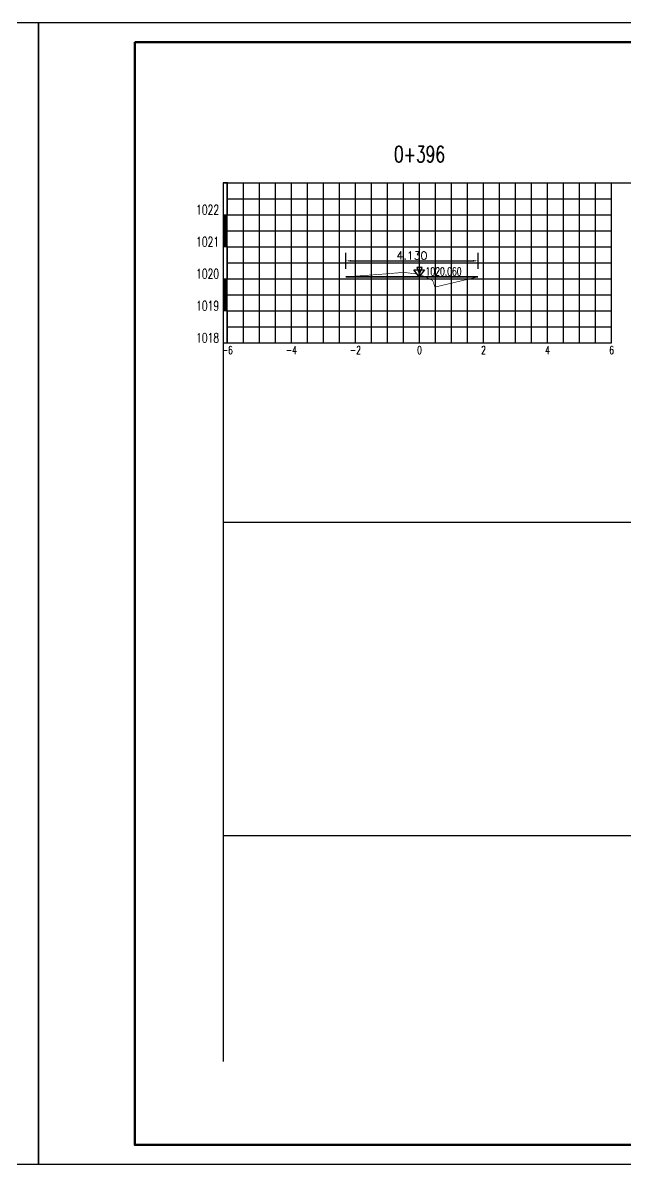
# Model space of a CAD drawing. Extents: x 695776 to 1250176, y 4443437 to 9025597.
# Drawn here: x 1152270 to 1171080, y 4482840 to 4518480 of the extents above; entities that cross this region are included whole.
import ezdxf
from ezdxf.enums import TextEntityAlignment as Align

# ---------------------------------------------------------------- set-up
doc = ezdxf.new("R2010")
doc.units = 0
doc.header["$LTSCALE"] = 0.5
doc.header["$PDSIZE"] = 0.2
doc.linetypes.add('ACAD_ISO07W100', pattern=[3.5, 0.5, -3])
doc.linetypes.add('CENTER2', pattern=[28.575, 19.05, -3.175, 3.175, -3.175])
doc.layers.get('0').update_dxf_attribs({"linetype": 'CONTINUOUS'})
doc.layers.get('Defpoints').update_dxf_attribs({"linetype": 'CONTINUOUS'})
for name, color, linetype in [('KEDU', 7, 'CONTINUOUS'), ('MIGE', 4, 'ACAD_ISO07W100'), ('MIGE1', 11, 'CONTINUOUS'), ('SANJIAO', 212, 'CONTINUOUS'), ('SHEJI', 1, 'CONTINUOUS'), ('YUANSHI', 2, 'CONTINUOUS'), ('YUANSHI1', 73, 'CONTINUOUS'), ('ZHOUXIAN', 20, 'CENTER2'), ('图框', 7, 'CONTINUOUS'), ('辅助线', 3, 'CONTINUOUS')]:
    doc.layers.add(name, color=color, linetype=linetype)
doc.styles.get("Standard").update_dxf_attribs({"font": 'rs.shx', "bigfont": 'hztxt.shx'})
doc.dimstyles.get("Standard").update_dxf_attribs({"dimtxt": 0.18, "dimasz": 0.18, "dimexe": 0.18, "dimexo": 0.0625, "dimgap": 0.09, "dimtad": 0, "dimtih": 1, "dimtoh": 1, "dimdec": 4, "dimzin": 0, "dimdsep": 46, "dimtxsty": 'Standard', "dimcen": 0.09, "dimadec": 0, "dimazin": 0, "dimtfac": 1, "dimtdec": 4, "dimtofl": 0, "dimtmove": 0, "dimatfit": 3, "dimfxl": 0, "dimtolj": 1, "dimtzin": 0, "dimarcsym": 0})

# ---------------------------------------------------------------- blocks, each defined once
blk = doc.blocks.new('zhunghao')
blk.add_lwpolyline([(0, 0), (0.33, 0.86), (-0.33, 0.86), (0, 0)])
blk = doc.blocks.new('ele_sym08')
blk.add_line((0, 0), (5.6, 0))
blk.add_lwpolyline([(0.9, 0), (0.25, 0.86), (1.55, 0.86), (0.9, 0)])
at = {"width": 0.7}
blk.add_attdef('ELEVAT', (1.7, 0.18), '', height=1, dxfattribs=at)
blk = doc.blocks.new('*D860')
at = {"color": 0, "lineweight": -2}
for p, q in [((1162356, 4510798), (1162356, 4511298)), ((1162519, 4511048), (1166324, 4511048)), ((1166486, 4510798), (1166486, 4511298))]:
    blk.add_line(p, q, dxfattribs=at)
at = {"color": 0}
for points in [[(1162519, 4511075), (1162519, 4511021), (1162356, 4511048)], [(1166324, 4511075), (1166324, 4511021), (1166486, 4511048)]]:
    blk.add_solid(points, dxfattribs=at)
at = {"layer": 'Defpoints', "color": 0}
for p in [(1166486, 4511048), (1162356, 4510548), (1166486, 4510548)]:
    blk.add_point(p, dxfattribs=at)
at = {"color": 0, "insert": (1164421, 4511210), "char_height": 250, "attachment_point": 5}
blk.add_mtext('\\A1;4.130', dxfattribs=at)
blk = doc.blocks.new('bc1_100')
blk.add_lwpolyline([(0.064, 1), (-0.063, 1), (-0.063, 0), (0.064, 0)], close=True)
at = {"width": 0.7}
blk.add_attdef('BC', text='', height=0.3, dxfattribs=at).set_placement((-0.193, 0.007), align=Align.RIGHT)
blk = doc.blocks.new('bc0_100')
for p, q in [((-0.063, 1), (-0.063, 0)), ((0.063, 0), (0.063, 1))]:
    blk.add_line(p, q)
at = {"const_width": 0.126}
blk.add_lwpolyline([(0, 1), (0, 0)], dxfattribs=at)
at = {"width": 0.7}
blk.add_attdef('BC', text='', height=0.3, dxfattribs=at).set_placement((-0.193, 0.007), align=Align.RIGHT)

msp = doc.modelspace()

# ---------------------------------------------------------------- linework, layer by layer
at = {"layer": 'MIGE', "linetype": 'Continuous'}
for p, q in [((1159156.3291, 4508487.6428), (1159156.3291, 4513487.6428)), ((1160156.3291, 4508487.6428), (1160156.3291, 4513487.6428)), ((1161156.3291, 4508487.6428), (1161156.3291, 4513487.6428)), ((1162156.3291, 4508487.6428), (1162156.3291, 4513487.6428)), ((1163156.3291, 4508487.6428), (1163156.3291, 4513487.6428)), ((1164156.3291, 4508487.6428), (1164156.3291, 4513487.6428)), ((1165156.3291, 4508487.6428), (1165156.3291, 4513487.6428)), ((1166156.3291, 4508487.6428), (1166156.3291, 4513487.6428)), ((1167156.3291, 4508487.6428), (1167156.3291, 4513487.6428)), ((1168156.3291, 4508487.6428), (1168156.3291, 4513487.6428)), ((1169156.3291, 4508487.6428), (1169156.3291, 4513487.6428)), ((1170156.3291, 4508487.6428), (1170156.3291, 4513487.6428)), ((1158656.3291, 4512987.6428), (1170656.3291, 4512987.6428)), ((1158656.3291, 4511987.6428), (1170656.3291, 4511987.6428)), ((1158656.3291, 4510987.6428), (1170656.3291, 4510987.6428)), ((1158656.3291, 4509987.6428), (1170656.3291, 4509987.6428)), ((1158656.3291, 4508987.6428), (1170656.3291, 4508987.6428))]:
    msp.add_line(p, q, dxfattribs=at)
at = {"layer": 'MIGE1'}
for p, q in [((1158656.3291, 4513487.6428), (1170656.3291, 4513487.6428)), ((1158656.3291, 4508487.6428), (1158656.3291, 4513487.6428)), ((1159656.3291, 4508487.6428), (1159656.3291, 4513487.6428)), ((1160656.3291, 4508487.6428), (1160656.3291, 4513487.6428)), ((1161656.3291, 4508487.6428), (1161656.3291, 4513487.6428)), ((1162656.3291, 4508487.6428), (1162656.3291, 4513487.6428)), ((1163656.3291, 4508487.6428), (1163656.3291, 4513487.6428)), ((1164656.3291, 4508487.6428), (1164656.3291, 4513487.6428)), ((1165656.3291, 4508487.6428), (1165656.3291, 4513487.6428)), ((1166656.3291, 4508487.6428), (1166656.3291, 4513487.6428)), ((1167656.3291, 4508487.6428), (1167656.3291, 4513487.6428)), ((1168656.3291, 4508487.6428), (1168656.3291, 4513487.6428)), ((1169656.3291, 4508487.6428), (1169656.3291, 4513487.6428)), ((1170656.3291, 4508487.6428), (1170656.3291, 4513487.6428)), ((1158656.3291, 4512487.6428), (1170656.3291, 4512487.6428)), ((1158656.3291, 4511487.6428), (1170656.3291, 4511487.6428)), ((1158656.3291, 4510487.6428), (1170656.3291, 4510487.6428)), ((1158656.3291, 4509487.6428), (1170656.3291, 4509487.6428)), ((1158656.3291, 4508487.6428), (1170656.3291, 4508487.6428))]:
    msp.add_line(p, q, dxfattribs=at)
at = {"layer": 'SHEJI', "const_width": 50}
msp.add_lwpolyline([(1162356.3291, 4510547.6428), (1164656.3291, 4510547.6428), (1164828.9607, 4510547.6428), (1166486.3291, 4510547.6428)], dxfattribs=at)
at = {"layer": 'YUANSHI', "const_width": 20}
msp.add_lwpolyline([(1162356.3291, 4510547.6428), (1163436.3291, 4510627.6428), (1164166.3291, 4510687.6428), (1164656.3291, 4510627.6428), (1164828.9607, 4510547.6428)], dxfattribs=at)
at = {"layer": 'YUANSHI1', "const_width": 20}
msp.add_lwpolyline([(1164828.9607, 4510547.6428), (1165066.3291, 4510437.6428), (1165136.3291, 4510227.6428), (1166486.3291, 4510547.6428)], dxfattribs=at)
at = {"layer": 'ZHOUXIAN'}
msp.add_line((1164656.3291, 4509727.6428), (1164656.3291, 4511187.6428), dxfattribs=at)
at = {"layer": '图框', "linetype": 'Continuous', "lineweight": -2, "flags": 128}
for points in [[(1102364.2709, 4518480.463), (1102364.2709, 4482840.463), (1152764.2709, 4482840.463), (1152764.2709, 4518480.463), (1102364.2709, 4518480.463)], [(1152764.2613, 4518480.464), (1152764.2613, 4482840.464), (1203164.2613, 4482840.464), (1203164.2613, 4518480.464), (1152764.2613, 4518480.464)]]:
    msp.add_lwpolyline(points, dxfattribs=at)
at = {"layer": '图框', "linetype": 'Continuous', "lineweight": 60, "flags": 128}
msp.add_lwpolyline([(1155764.2613, 4517880.464), (1202564.2613, 4517880.464), (1202564.2613, 4483440.464), (1155764.2613, 4483440.464), (1155764.2613, 4517880.464)], dxfattribs=at)
at = {"layer": '辅助线'}
for points in [[(1158530.1336, 4513487.6428), (1201395.6467, 4513487.6428)], [(1158530.1336, 4513487.6428), (1158530.1336, 4486044.5699)], [(1158530.1336, 4502891.3781), (1200985.4752, 4502891.3781)], [(1158530.1336, 4493105.0944), (1200535.4551, 4493105.0944)]]:
    msp.add_lwpolyline(points, dxfattribs=at)

# ---------------------------------------------------------------- block references
at = {"xscale": 250, "yscale": 250, "zscale": 250}
msp.add_blockref('ele_sym08', (1164421.3291, 4510547.6428), dxfattribs=at).add_auto_attribs({'ELEVAT': '1020.060'})
at = {"layer": 'KEDU', "xscale": 1000, "yscale": 1000, "zscale": 1000}
for name, p, values in [('bc1_100', (1158593.0811, 4512487.6428), {'BC': '1022'}), ('bc0_100', (1158593.0811, 4511487.6428), {'BC': '1021'}), ('bc1_100', (1158593.0811, 4510487.6428), {'BC': '1020'}), ('bc0_100', (1158593.0811, 4509487.6428), {'BC': '1019'}), ('bc1_100', (1158593.0811, 4508487.6428), {'BC': '1018'})]:
    msp.add_blockref(name, p, dxfattribs=at).add_auto_attribs(values)
at = {"layer": 'SANJIAO', "xscale": 250, "yscale": 250, "zscale": 250}
msp.add_blockref('zhunghao', (1164656.3291, 4510627.6428), dxfattribs=at)

# ---------------------------------------------------------------- texts
at = {"width": 0.7}
msp.add_text('0+396', height=500, dxfattribs=at).set_placement((1164656.3291, 4514127.6428), align=Align.CENTER)
at = {"layer": 'KEDU', "width": 0.7}
for s, p in [('-6', (1158656.3291, 4508137.6428)), ('-4', (1160656.3291, 4508137.6428)), ('-2', (1162656.3291, 4508137.6428)), ('0', (1164656.3291, 4508137.6428)), ('0', (1164656.3291, 4508137.6428)), ('2', (1166656.3291, 4508137.6428)), ('4', (1168656.3291, 4508137.6428)), ('6', (1170656.3291, 4508137.6428))]:
    msp.add_text(s, height=250, dxfattribs=at).set_placement(p, align=Align.CENTER)

# ---------------------------------------------------------------- dimensions: what is measured, and where the dimension line sits
dim = msp.add_linear_dim(base=(1166486.3291, 4511047.6428), p1=(1162356.3291, 4510547.6428), p2=(1166486.3291, 4510547.6428), dimstyle='Standard', override={"dimtxt": 250, "dimasz": 162.5, "dimexe": 250, "dimexo": 250, "dimgap": 37.5, "dimtad": 1, "dimtih": 0, "dimtoh": 0, "dimdec": 3, "dimlfac": 0.001})
dim.commit()
dim.dimension.update_dxf_attribs({"geometry": '*D860', "text_midpoint": (1164421.3291, 4511210.1428)})

doc.saveas('drawing.dxf')
